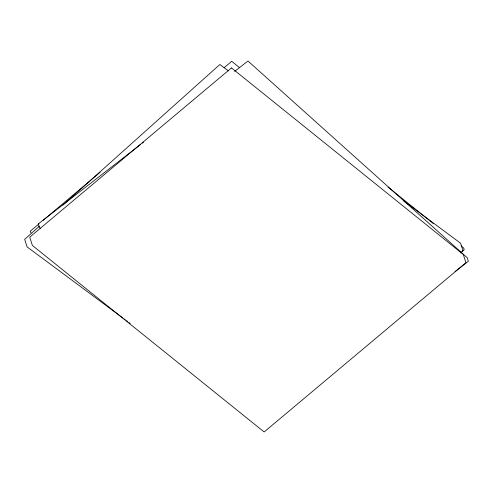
<?xml version="1.0" encoding="UTF-8"?>
<svg xmlns="http://www.w3.org/2000/svg" width="493" height="493" viewBox="0 0 493 493"><rect width="100%" height="100%" fill="white"/><g stroke="black" fill="none" stroke-linecap="round" stroke-linejoin="round"><path stroke-width="0.74" d="M62.938 205.113L219.841 64.509L228.481 70.924M460.733 252.835L463.026 250.783L460.567 243.203L403.779 201.052M39.477 226.114L24.65 239.327L27.109 246.907L122.782 317.93M38.984 223.84L30.172 231.272L31.004 232.869M43.094 220.371L100.091 172.304M224.069 67.751L231.704 61.311L239.487 67.578M461.959 251.393L464.307 249.409L463.475 247.819L461.078 245.89M140.456 144.585L38.214 223.951L39.354 227.507L40.5 228.536M142.28 143.173L143.494 142.224M234.619 71.417L247.985 61.027L467.21 257.691L468.35 261.247L454.984 271.637M124.02 318.848L125.253 319.76M126.485 320.678L127.724 321.596M128.956 322.508L130.189 323.426M388.016 187.094L433.526 223.723M231.488 67.917L29.722 237.17L32.372 245.428L264.162 431.973L465.928 262.72L463.278 254.462L231.488 67.917"/></g></svg>
